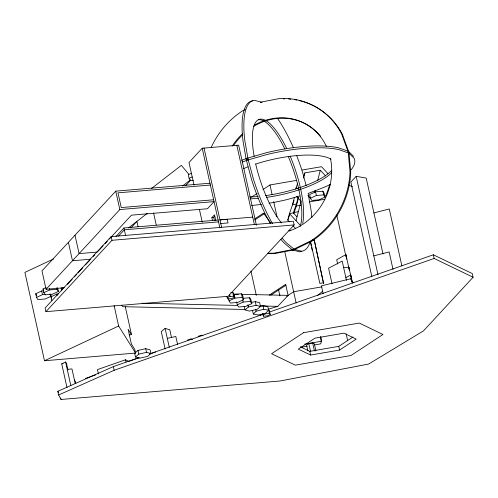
<?xml version="1.0" encoding="UTF-8"?>
<svg xmlns="http://www.w3.org/2000/svg" width="498" height="498" viewBox="0 0 498 498"><rect width="100%" height="100%" fill="white"/><g stroke="black" fill="none" stroke-linecap="round" stroke-linejoin="round"><path stroke-width="0.75" d="M289.375 221.828L287.794 220.116L289.456 213.617L294.044 200.414M295.737 189.078L297.636 183.233M294.436 197.32L292.513 204.815L296.397 204.062L298.128 197.314M293.689 213.76L296.385 206.01L298.501 197.725M303.512 178.153L304.863 172.881L320.307 170.216L325.586 175.925M296.049 220.757L301.035 201.267L296.472 196.324M314.524 192.801L315.103 190.547M317.612 180.755L320.307 170.216M314.194 239.756L323.557 283.368L314.194 239.756L312.265 240.086M329.315 187.659L329.894 185.399M320.718 336.667L321.366 341.267L320.7 343.869L314.661 344.909M287.794 220.116L289.575 214.98M303.637 176.398L304.863 172.881M300.611 225.694L289.456 213.617L293.341 212.864L296.397 204.062M329.881 184.453L325.966 195.72L324.491 195.975M209.963 183.208L115.748 191.151L41.981 270.887L46.065 289.294L64.279 287.757M46.065 289.294L119.831 209.558L214.047 201.615L207.442 208.749L131.447 215.161L109.379 239.009M111.16 236.618L45.125 307.988L45.941 311.667L228.121 296.304L294.156 224.934L293.341 221.249L111.16 236.618L111.975 240.297L45.941 311.667M67.448 284.333L72.204 279.191M74.32 276.913L76.431 274.628M78.018 272.91L82.768 267.775M85.413 264.917L89.64 260.354M93.232 256.464L94.757 254.82M97.82 251.502L103.074 245.825M105.178 243.553L107.282 241.281M116.022 236.5L123.909 227.972L218.13 220.023M118.53 236.064L124.319 229.808L218.535 221.865M256.395 225.208L238.648 145.161L202.213 148.23L189.003 162.504L194.027 185.163M130.793 227.972L136.888 221.386L138.058 226.665M185.717 185.561L190.292 180.618M212.528 220.602L211.874 217.657L214.514 214.8L215.821 220.689M211.874 217.657L213.692 217.501L214.75 216.362M382.999 253.893L366.204 178.116L356.17 176.317L350.86 182.05L371.863 276.77M268.926 312.227L433.322 254.783L472.285 273.57L473.1 277.249L423.481 330.884L368.62 364.05L280.1 380.989L61.036 399.464L58.633 394.982L57.818 391.304L113.332 366.603L139.023 357.626M268.148 309.283L277.822 306.351L288.099 295.376L285.653 284.333L269.169 295.165M268.634 310.229L265.845 313.099L258.188 315.01L253.32 314.057L256.109 311.194L263.766 309.277L268.634 310.229L267.818 306.55L262.95 305.598L260.074 306.314M137.996 350.424L134.665 353.325L135.487 357.004L139.882 358.162L147.607 356.419L150.938 353.518L150.122 349.839L145.727 348.681L137.996 350.424L138.818 354.103L135.487 357.004M244.219 306.245L245.035 309.924L248.365 307.023L256.09 305.28L260.491 306.444L259.676 302.759L255.275 301.601L251.029 302.56M260.491 306.444L257.161 309.345L249.436 311.082L245.035 309.924M171.517 337.563L169.787 329.751L165.087 328.419L161.277 331.618L165.131 348.992M317.388 295.594L322.648 291.286M151.361 188.599L181.347 165.361L188.829 174.269M128.366 227.997L147.246 213.362M182.573 185.978L190.497 179.84M251.415 197.164L257.18 193.373M262.938 189.589L269.978 184.963L296.652 180.363M254.883 218.803L263.51 213.132L270.775 222.967M254.621 220.054L264.482 213.567M270.756 295.202L285.97 285.198M286.829 296.21L293.646 291.728L321.845 286.86M315.925 351.009L314.313 343.726L312.669 342.935L308.81 343.601L306.587 345.058L307.882 350.885M300.226 346.745L309.806 351.364L338.765 346.365L353.032 336.99M339.586 350.05L356.226 339.107L343.906 333.168L314.941 338.167L298.302 349.104L310.621 355.043L339.586 350.05L338.765 346.365M349.241 269.642L345.898 254.565L336.704 259.751L337.65 264.033M345.842 277.567L350.735 274.996L352.528 283.082M350.306 279.21L351.526 278.569L321.434 285.84L323.134 293.496M245.197 109.572L242.47 110.892A79.213 71.357 -60.7 0 0 211.177 147.483M267.899 253.208A79.213 71.357 -60.7 0 0 274 253.14L293.054 249.473L311.001 240.783A79.213 71.357 -60.7 0 0 349.994 171.835L348.202 151.965L341.541 133.719A79.213 71.357 -60.7 0 0 279.465 98.536L260.41 102.208L260.784 102.42M267.887 253.594A79.213 71.357 -60.7 0 0 274.753 253.563L293.808 249.89L311.748 241.2A79.213 71.357 -60.7 0 0 350.741 172.252L348.955 152.382L342.294 134.143A79.213 71.357 -60.7 0 0 299.08 100.552M191.388 173.279L188.288 174.736L189.103 178.415L190.46 180.581L193.373 180.332M189.103 178.415L192.203 176.958M53.572 258.954L24.9 272.387L44.49 360.751L135.581 353.063L134.765 349.384L131.372 343.969L128.104 329.246L131.497 334.656L129.219 334.849M57.581 287.757L58.397 291.442L52.464 294.218L45.181 294.835L43.824 292.668L43.009 288.989L46.109 287.533M50.628 293.988L51.12 296.198L45.187 298.981L37.904 299.597L36.547 297.431L35.732 293.745L41.658 290.969L43.849 290.782M43.824 292.668L49.75 289.892L57.04 289.276L58.397 291.442M36.547 297.431L42.473 294.648L45.393 294.405M61.74 290.888L61.086 287.944L62.331 288.168L63.682 287.539M51.786 300.506L50.97 296.82L56.897 294.044L58.353 293.92M315.564 191.817L309.632 194.594L310.453 198.279L311.804 200.445L319.094 199.829L325.026 197.046L324.21 193.367L322.853 191.201L315.564 191.817L316.379 195.496L310.453 198.279M44.49 360.751L118.624 326.003L114.104 305.61M66.993 387.606L61.721 363.808L65.587 361.996L66.471 363.409L67.933 370.002M233.108 294.916L234.166 294.418L241.449 293.801L242.806 295.968L243.622 299.647L237.695 302.429L230.406 303.045L229.049 300.879L228.557 298.669M227.113 297.879L230.082 296.491L233.724 296.186L234.402 297.269L231.433 298.657L227.791 298.962L226.789 296.41M229.049 300.879L234.981 298.097L242.271 297.487L243.622 299.647M237.26 304.838L243.192 302.056L250.482 301.446L251.839 303.612L245.906 306.388L238.617 307.005L237.26 304.838L236.612 301.894M262.919 315.147L265.888 313.759L269.53 313.447L270.209 314.531L267.239 315.919L263.598 316.23L262.595 313.672M58.633 394.982L114.148 370.282L434.138 258.462L473.1 277.249M241.723 160.312L246.908 158.314L266.424 152.705A79.213 24.215 -12.5 0 1 338.173 147.713L348.376 151.255L353.705 156.416M242.134 162.155L247.313 160.151L266.835 154.548A79.213 24.215 -12.5 0 1 338.584 149.556L348.781 153.091L354.109 158.258A79.213 24.215 -12.5 0 1 350.816 170.117M138.961 357.819L128.82 361.361L125.533 359.78L97.452 369.591L98.436 374.01M187.541 340.053L191.051 338.827L192.433 339.493M198.073 336.368L201.584 335.142L202.966 335.808M149.294 354.034L263.05 314.282M150.545 353.773L155.613 351.999M85.519 378.436L95.635 374.901M270.327 223.521A79.213 24.421 71.5 0 1 251.465 179.162L246.217 159.534L248.004 158.937L244.798 140.448A79.213 24.421 71.5 0 1 254.472 100.272L262.079 102.451M280.99 239.414A79.213 24.421 71.5 0 0 284.221 243.117L292.538 249.977L294.324 249.38L301.533 251.222A79.213 24.421 71.5 0 0 310.055 242.19M299.678 195.975L287.788 199.393A79.213 24.215 -12.5 0 1 269.038 203.228M373.917 212.907L389.255 208.967L401.861 265.839M373.811 255.872L389.15 251.932L393.009 269.356M138.818 354.103L146.543 352.36L150.938 353.518M167.291 338.36L175.806 336.492L177.63 344.722M302.224 170.023L321.534 166.693L327.865 173.547M309.295 201.908L324.889 199.219M296.385 206.01L300.798 205.251M293.471 212.553L298.738 211.644M311.455 240.845L314.033 240.403M323.719 282.715L319.859 283.387L310.503 241.175M304.701 344.143L321.366 341.267M301.078 347.255L307.117 346.21M210.374 185.044L117.976 192.838L121.244 207.566L213.636 199.773M316.379 195.496L323.669 194.88L325.026 197.046M252.741 217.103L219.948 219.867L227.237 219.257L228.053 222.936L220.763 223.552M111.975 240.297L294.156 224.934M97.297 252.075L79.076 253.607L74.999 235.199M90.692 259.209L72.478 260.747L68.394 242.339M343.639 267.625L348.88 267.183L352.242 282.329M230.723 292.687L232.908 292.5L233.587 293.583L234.402 297.269M243.105 298.314L249.666 297.76L251.023 299.927L251.839 303.612M61.721 363.808L63.078 363.696M67.211 369.323L71.967 368.925L75.198 383.504M232.952 294.113L238.386 294.237M241.493 294.312L288.099 295.376M142.191 303.251L237.521 305.43M260 305.94L277.822 306.351M244.929 309.482L122.919 306.693L121.425 305.199M292.538 249.977L299.746 251.82A79.213 24.421 71.5 0 0 301.807 251.291M348.432 184.87L352.534 186.85M351.563 281.737L353.617 282.727M348.202 151.965L348.955 152.382M293.054 249.473L293.808 249.89M294.324 249.38L286.008 242.52A79.213 24.421 71.5 0 1 282.31 238.237M307.882 195.533L310.515 198.385M296.105 187.634L297.163 188.773M293.341 212.864L296.889 216.705M293.067 225.824L295.177 228.109M118.624 326.003L135.581 353.063M49.763 294.032L51.12 296.198M50.97 296.82L51.643 297.904M43.009 288.989L43.687 290.073M35.732 293.745L36.746 295.37M74.42 380.005L75.31 381.418L75.777 383.528M57.818 391.304L58.503 392.58M306.146 185.642L302.753 172.937A79.213 24.421 71.5 0 0 296.652 155.588M248.004 158.937L253.252 178.564A79.213 24.421 71.5 0 0 272.499 223.596M433.322 254.783L434.138 258.462M356.17 176.317L378.007 274.803M348.376 151.255L348.781 153.091M336.791 215.099L346.029 256.744M346.477 280.424L342.188 261.07L328.574 268.217L332.035 283.823M322.853 191.201L323.669 194.88M346.135 333.778L347.635 340.551M310.503 242.576L311.169 245.595M311.505 247.101L312.171 250.114M312.669 342.935L314.443 350.941M308.81 343.601L310.584 351.607M309.806 351.364L310.621 355.043M269.978 184.963L272.157 194.805M273.67 201.622L277.025 216.767M284.75 251.596L296.148 303.002M278.563 289.811L279.907 295.868M246.908 158.314L247.313 160.151M236.824 145.31L254.41 224.635M270.209 314.531L269.393 310.852L268.715 309.768L269.53 313.447M262.95 305.598L263.766 309.277M263.106 314.02L263.598 316.23M250.967 271.198L256.339 295.432M260.535 314.356L260.865 315.857M255.275 301.601L256.09 305.28M255.785 309.719L256.109 311.194M252.505 310.379L253.32 314.057M249.666 297.76L250.482 301.446M247.88 304.82L248.365 307.023M241.449 293.801L242.271 297.487M242.707 299.852L243.192 302.056M204.031 148.08L221.604 227.343M202.213 148.23L219.842 227.754M234.166 294.418L234.981 298.097M232.908 292.5L233.724 296.186M213.692 217.501L214.345 220.446M229.59 294.281L230.082 296.491M199.387 209.328L202.232 222.164M153.565 212.889L156.248 224.984M165.087 328.419L169.283 347.336M115.748 191.151L119.831 209.558M123.909 227.972L125.627 235.703M145.727 348.681L146.543 352.36M125.328 306.83L131.497 334.656M125.533 359.78L126.025 361.99M113.332 366.603L114.148 370.282M62.331 288.168L62.661 289.643M56.716 287.8L57.04 289.276M56.897 294.044L57.226 295.513M49.427 288.417L49.75 289.892M65.587 361.996L70.865 385.801M41.658 290.969L42.473 294.648M60.706 397.989L61.036 399.464M246.217 159.534L243.012 141.046A79.213 24.421 71.5 0 1 252.685 100.87M350.735 274.996L351.084 277.125M348.88 267.183L349.409 270.395M345.898 254.565L346.639 259.066M320.619 336.903L321.148 340.632M330.641 184.26A79.213 24.215 -12.5 0 1 324.789 187.03L308.156 193.461L311.2 211.052A79.213 24.421 71.5 0 1 311.835 217.514M261.419 204.367A79.213 24.215 -12.5 0 1 251.615 205.456M331.481 172.868A59.411 18.158 -12.5 0 1 266.667 197.345M258.574 198.285A59.411 18.158 -12.5 0 1 250.04 198.814M243.659 168.567A59.411 18.158 -12.5 0 1 247.942 166.83M255.804 164.029A59.411 18.158 -12.5 0 1 331.033 159.13M331.519 170.565A59.411 18.158 -12.5 0 1 265.509 195.608M258.169 196.449A59.411 18.158 -12.5 0 1 249.629 196.978M254.154 125.235A59.411 53.516 -60.7 0 1 326.52 146.624M330.417 158.302A59.411 53.516 -60.7 0 1 289.101 231.022M232.112 146.244A59.411 53.516 -60.7 0 1 242.501 133.8M283.256 98.859A79.213 71.357 -60.7 0 1 284.788 98.859M288.61 99.009A79.213 71.357 -60.7 0 1 290.894 99.202M294.66 99.693A79.213 71.357 -60.7 0 1 296.889 100.086M253.6 126.417A59.411 53.516 -60.7 0 1 320.488 136.191M233.711 145.372A59.411 53.516 -60.7 0 1 242.694 134.746M277.461 118.331A79.213 24.421 71.5 0 1 293.422 147.782M289.998 230.829A59.411 18.314 71.5 0 1 288.908 230.144M281.501 222.948A59.411 18.314 71.5 0 1 255.661 163.836M254.148 156.341A59.411 18.314 71.5 0 1 265.478 120.373M266.007 120.665A59.411 18.314 71.5 0 1 286.618 148.354M290.172 156.179A59.411 18.314 71.5 0 1 302.66 223.334M258.331 119.769A59.411 18.314 71.5 0 1 263.691 120.97M264.22 121.263A59.411 18.314 71.5 0 1 284.831 148.946M288.386 156.777A59.411 18.314 71.5 0 1 298.557 188.263M298.725 189.016A59.411 18.314 71.5 0 1 300.176 226.422M303.575 332.683L271.572 353.717L295.264 365.14L350.953 355.528L382.956 334.5L359.263 323.071L303.575 332.683"/></g></svg>
